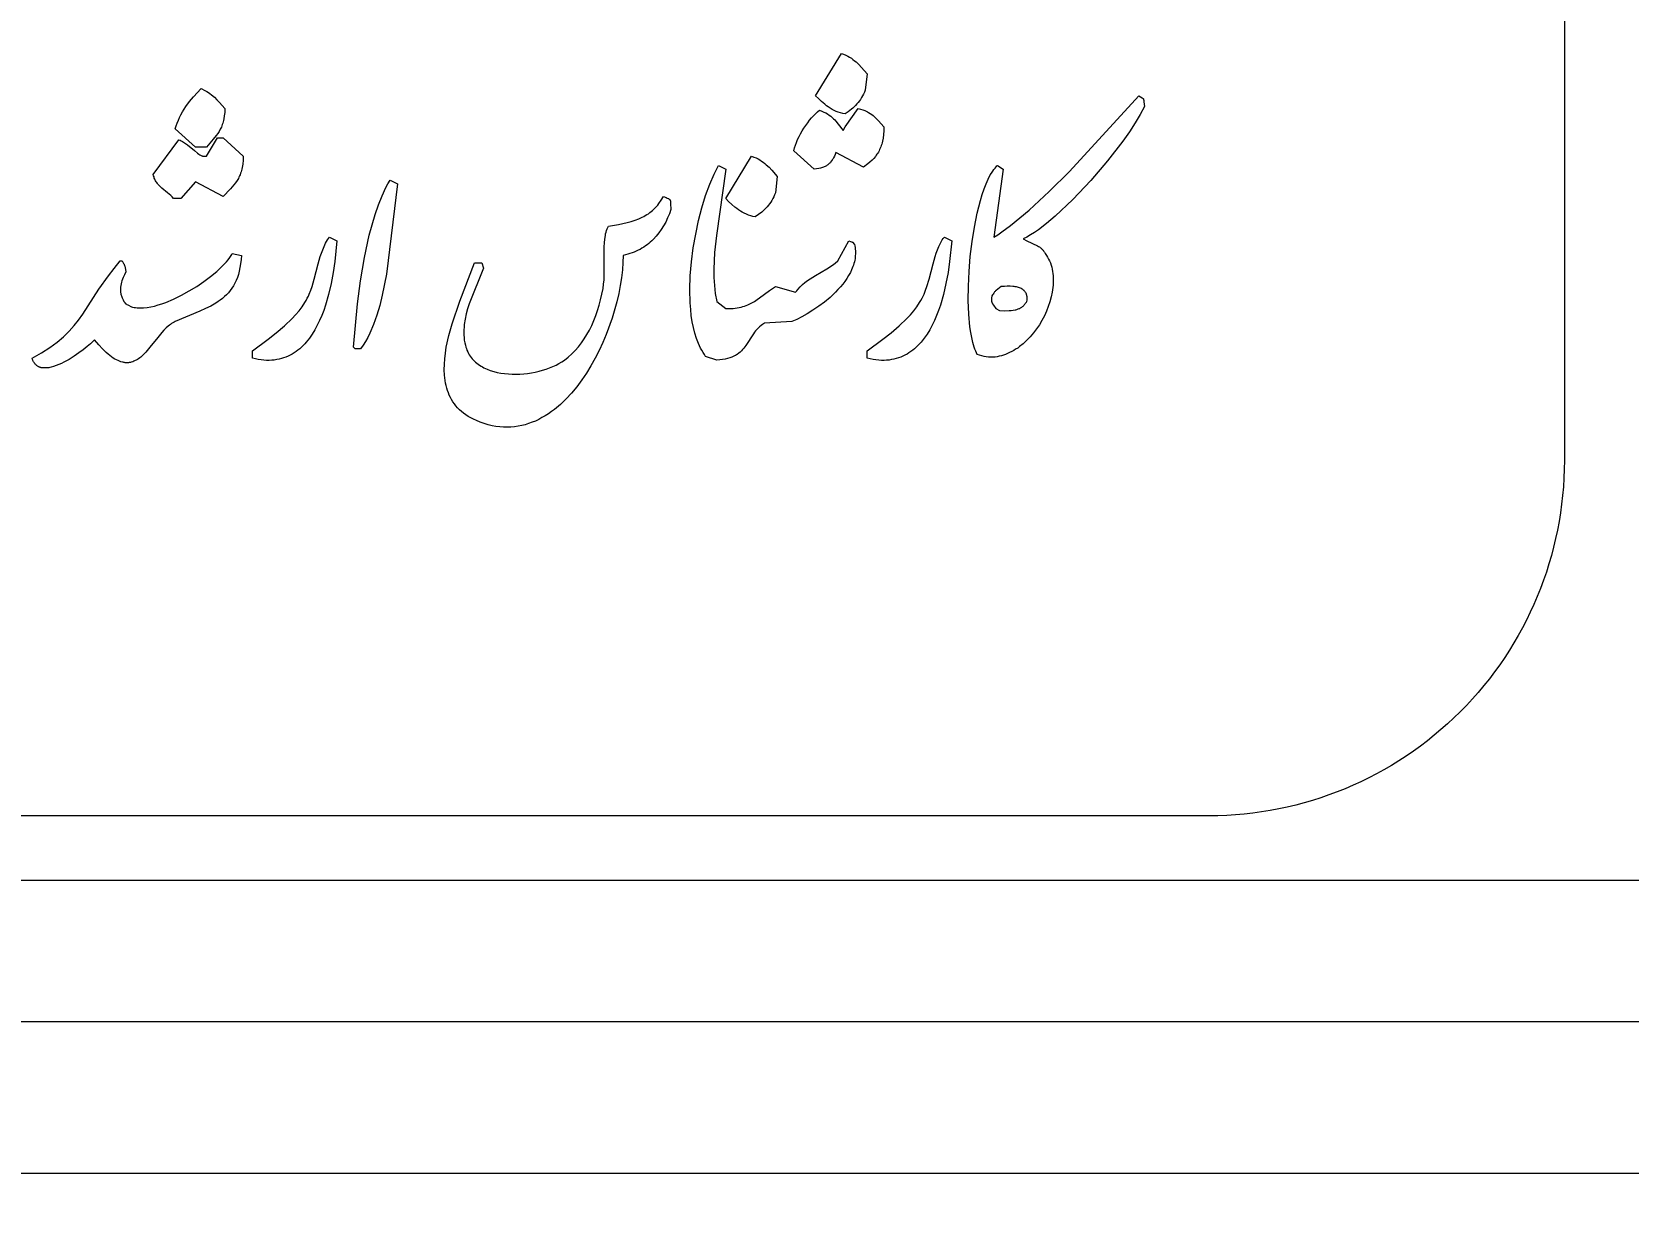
# Model space of a CAD drawing. Header units: metres. Extents: x 236 to 355, y 67 to 475.
# Drawn here: x 296.221 to 297.311, y 437.498 to 438.313 of the extents above; entities that cross this region are included whole.
import ezdxf

# ---------------------------------------------------------------- set-up
doc = ezdxf.new("R2010")
doc.units = ezdxf.units.M
doc.header["$LTSCALE"] = 0.007
doc.header["$MEASUREMENT"] = 0
doc.header["$PDMODE"] = 3
doc.layers.add('6', color=6, linetype='Continuous')
doc.layers.add('H', color=7, linetype='Continuous')
doc.layers.add('decoration', color=251, linetype='Continuous', lineweight=18)
doc.layers.add('walll', color=7, linetype='Continuous', lineweight=30)
doc.styles.get("Standard").update_dxf_attribs({"font": 'dutch.ttf'})
doc.dimstyles.new('1', dxfattribs={"dimtxt": 0.17, "dimasz": 0.17, "dimexe": 0.1, "dimexo": 0.1, "dimgap": 0, "dimtad": 0, "dimzin": 1, "dimtxsty": 'Standard', "dimblk": 'DOTSMALL', "dimcen": 0.17, "dimse1": 1, "dimse2": 1, "dimclrd": 6, "dimclre": 1, "dimclrt": 7, "dimadec": 0, "dimazin": 0, "dimtfac": 1, "dimtix": 1, "dimtmove": 0, "dimatfit": 3, "dimldrblk": 'DOTSMALL', "dimfxl": 1, "dimlwd": 5, "dimarcsym": 0})

# ---------------------------------------------------------------- blocks, each defined once
blk = doc.blocks.new('_DotSmall')
at = {"color": 0, "linetype": 'ByBlock', "const_width": 0.5}
blk.add_lwpolyline([(-0.0625, 0, 1), (0.0625, 0, 1)], format="xyb", close=True, dxfattribs=at)
blk = doc.blocks.new('*D244')
at = {"layer": 'Defpoints', "color": 0, "transparency": 16777216}
for p in [(296.5069, 449.5838), (303.532, 449.5667), (303.532, 427.7399)]:
    blk.add_point(p, dxfattribs=at)
at = {"layer": 'walll', "color": 6, "lineweight": 5, "transparency": 16777216}
for p, q in [((296.5069, 449.5667), (299.764, 449.5667)), ((303.532, 449.5667), (300.2748, 449.5667))]:
    blk.add_line(p, q, dxfattribs=at)
at = {"layer": 'walll', "color": 6, "lineweight": 5, "transparency": 16777216, "xscale": 0.17, "yscale": 0.17, "zscale": 0.17, "rotation": 180}
blk.add_blockref('_DotSmall', (296.5069, 449.5667), dxfattribs=at)
at = {"layer": 'walll', "color": 6, "lineweight": 5, "transparency": 16777216, "xscale": 0.17, "yscale": 0.17, "zscale": 0.17}
blk.add_blockref('_DotSmall', (303.532, 449.5667), dxfattribs=at)
at = {"layer": 'walll', "color": 7, "transparency": 16777216, "insert": (300.0194, 449.5667), "char_height": 0.17, "attachment_point": 5}
blk.add_mtext('14.05', dxfattribs=at)

msp = doc.modelspace()

# ---------------------------------------------------------------- linework, layer by layer
at = {"layer": '6', "lineweight": 5}
for points in [[(311.8068, 457.1336), (283.5068, 457.1336), (283.5068, 437.5336), (311.8068, 437.5336)], [(311.7032, 457.03), (283.6103, 457.03), (283.6103, 437.6371), (311.7032, 437.6371)], [(311.6068, 456.9336), (283.7068, 456.9336), (283.7068, 437.7336), (311.6068, 437.7336)]]:
    msp.add_lwpolyline(points, close=True, dxfattribs=at)
at = {"layer": 'decoration', "lineweight": 5, "ltscale": 0.5}
msp.add_lwpolyline([(295.4506, 438.9433), (297.0253, 438.9433, -0.414214), (297.2679, 438.7008), (297.2679, 438.0202, -0.414214), (297.0253, 437.7776), (295.4506, 437.7776, -0.414214), (295.2021, 438.0261), (295.2021, 438.6949, -0.414214)], format="xyb", close=True, dxfattribs=at)
at = {"layer": 'H', "lineweight": 5}
for points in [[(296.7742, 438.298), (296.7757, 438.2975), (296.7772, 438.2969), (296.7786, 438.2962), (296.7798, 438.2955), (296.781, 438.2948), (296.7821, 438.294), (296.7832, 438.2931), (296.7842, 438.2923), (296.7861, 438.2904), (296.7879, 438.2885), (296.7917, 438.2842), (296.7905, 438.273), (296.7899, 438.2716), (296.7893, 438.2703), (296.7887, 438.2691), (296.788, 438.2679), (296.7873, 438.2667), (296.7865, 438.2656), (296.7857, 438.2646), (296.7848, 438.2636), (296.7839, 438.2626), (296.783, 438.2616), (296.7821, 438.2607), (296.7811, 438.2599), (296.7789, 438.2582), (296.7767, 438.2567), (296.7751, 438.257), (296.7736, 438.2574), (296.7721, 438.2579), (296.7706, 438.2585), (296.7692, 438.2591), (296.7678, 438.2598), (296.7665, 438.2606), (296.7652, 438.2615), (296.764, 438.2623), (296.7628, 438.2633), (296.7606, 438.2652), (296.7585, 438.2672), (296.7566, 438.2692)], [(296.3369, 438.2742), (296.3396, 438.2728), (296.3408, 438.272), (296.342, 438.2713), (296.343, 438.2706), (296.3441, 438.2698), (296.346, 438.2682), (296.3477, 438.2664), (296.3495, 438.2646), (296.3532, 438.2604), (296.3531, 438.2578), (296.3528, 438.2554), (296.3525, 438.2533), (296.3523, 438.2523), (296.352, 438.2513), (296.3517, 438.2504), (296.3514, 438.2495), (296.3511, 438.2486), (296.3508, 438.2478), (296.3504, 438.247), (296.35, 438.2463), (296.3492, 438.2448), (296.3483, 438.2434), (296.3473, 438.2421), (296.3452, 438.2396), (296.3406, 438.2341), (296.3331, 438.2341), (296.3193, 438.2466), (296.3199, 438.2486), (296.3206, 438.2505), (296.3214, 438.2524), (296.3222, 438.2543), (296.3232, 438.2562), (296.3243, 438.2581), (296.3266, 438.2617), (296.3291, 438.2652), (296.3317, 438.2684)], [(296.7856, 438.2604), (296.7872, 438.26), (296.7888, 438.2596), (296.7902, 438.2591), (296.7915, 438.2585), (296.7921, 438.2582), (296.7927, 438.2578), (296.7939, 438.2571), (296.7949, 438.2564), (296.7959, 438.2556), (296.7968, 438.2548), (296.7977, 438.2539), (296.7995, 438.252), (296.8031, 438.2479), (296.8031, 438.2452), (296.8029, 438.2427), (296.8027, 438.2403), (296.8023, 438.2381), (296.802, 438.2371), (296.8017, 438.2361), (296.8014, 438.2351), (296.8011, 438.2342), (296.8007, 438.2333), (296.8003, 438.2324), (296.7999, 438.2316), (296.7995, 438.2307), (296.799, 438.23), (296.7985, 438.2292), (296.798, 438.2285), (296.7975, 438.2277), (296.7963, 438.2264), (296.7951, 438.2251), (296.7937, 438.2238), (296.7923, 438.2226), (296.7893, 438.2203), (296.7705, 438.2304), (296.77, 438.2291), (296.7695, 438.2279), (296.7689, 438.2268), (296.7683, 438.2258), (296.768, 438.2253), (296.7677, 438.2248), (296.7673, 438.2244), (296.767, 438.2239), (296.7666, 438.2235), (296.7662, 438.2231), (296.7658, 438.2228), (296.7654, 438.2224), (296.765, 438.2221), (296.7645, 438.2217), (296.7641, 438.2214), (296.7636, 438.2211), (296.763, 438.2209), (296.7625, 438.2206), (296.7619, 438.2204), (296.7613, 438.2202), (296.7607, 438.22), (296.76, 438.2198), (296.7587, 438.2195), (296.7571, 438.2192), (296.7555, 438.2191), (296.7417, 438.2316), (296.7422, 438.2335), (296.7428, 438.2354), (296.7435, 438.2373), (296.7443, 438.2393), (296.7453, 438.2413), (296.7463, 438.2432), (296.7474, 438.2452), (296.7486, 438.247), (296.7512, 438.2507), (296.7525, 438.2524), (296.7538, 438.254), (296.7552, 438.2555), (296.7566, 438.2568), (296.7579, 438.2581), (296.7592, 438.2592), (296.7608, 438.2586), (296.7622, 438.258), (296.7635, 438.2574), (296.7647, 438.2567), (296.7658, 438.256), (296.7669, 438.2552), (296.7678, 438.2544), (296.7687, 438.2535), (296.7696, 438.2527), (296.7704, 438.2517), (296.7721, 438.2498), (296.7755, 438.2454), (296.7768, 438.2479)], [(296.9773, 438.2692), (296.9795, 438.2678), (296.9797, 438.2677), (296.9798, 438.2676), (296.98, 438.2674), (296.9801, 438.2673), (296.9801, 438.2673), (296.9801, 438.2673), (296.9802, 438.2672), (296.9802, 438.2672), (296.9802, 438.2671), (296.9803, 438.2671), (296.9803, 438.267), (296.9803, 438.267), (296.9804, 438.267), (296.9804, 438.2669), (296.9804, 438.2669), (296.9804, 438.2669), (296.9804, 438.2669), (296.9804, 438.2669), (296.9804, 438.2669), (296.9804, 438.2669), (296.9804, 438.2669), (296.9804, 438.2669), (296.9804, 438.2669), (296.9804, 438.2669), (296.9804, 438.2669), (296.9804, 438.2669), (296.9804, 438.2669), (296.9804, 438.2669), (296.9804, 438.2669), (296.9804, 438.2669), (296.9804, 438.2669), (296.9804, 438.2668), (296.9804, 438.2668), (296.9805, 438.2667), (296.9805, 438.2666), (296.9806, 438.2665), (296.9806, 438.2663), (296.9807, 438.2661), (296.9807, 438.2657), (296.9808, 438.2651), (296.9811, 438.2617), (296.9783, 438.2564), (296.9749, 438.2507), (296.9709, 438.2445), (296.9664, 438.2381), (296.956, 438.2247), (296.9445, 438.2112), (296.9323, 438.1983), (296.9202, 438.1869), (296.9143, 438.182), (296.9087, 438.1777), (296.906, 438.1758), (296.9033, 438.1742), (296.9008, 438.1727), (296.8984, 438.1714), (296.9009, 438.1702), (296.9081, 438.1668), (296.9088, 438.1663), (296.9095, 438.1659), (296.9099, 438.1656), (296.9102, 438.1653), (296.9106, 438.165), (296.9109, 438.1647), (296.9112, 438.1644), (296.9116, 438.164), (296.9119, 438.1637), (296.9122, 438.1633), (296.9125, 438.1629), (296.9128, 438.1624), (296.9134, 438.1614), (296.9142, 438.1602), (296.915, 438.159), (296.9157, 438.1577), (296.9163, 438.1564), (296.9169, 438.155), (296.9174, 438.1536), (296.9178, 438.1522), (296.9181, 438.1507), (296.9184, 438.1492), (296.9186, 438.1477), (296.9188, 438.1462), (296.9188, 438.1446), (296.9189, 438.1431), (296.9188, 438.1415), (296.9187, 438.1399), (296.9186, 438.1383), (296.9181, 438.135), (296.9175, 438.1318), (296.9166, 438.1285), (296.9155, 438.1253), (296.9142, 438.122), (296.9128, 438.1189), (296.9111, 438.1158), (296.9094, 438.1128), (296.9074, 438.11), (296.9054, 438.1072), (296.9032, 438.1046), (296.9008, 438.1022), (296.8984, 438.0999), (296.8959, 438.0979), (296.8946, 438.0969), (296.8932, 438.0961), (296.8919, 438.0952), (296.8905, 438.0945), (296.8891, 438.0938), (296.8877, 438.0931), (296.8863, 438.0926), (296.8849, 438.0921), (296.8835, 438.0917), (296.882, 438.0913), (296.8805, 438.091), (296.8791, 438.0908), (296.8776, 438.0907), (296.8761, 438.0907), (296.8746, 438.0908), (296.8731, 438.0909), (296.8716, 438.0912), (296.8701, 438.0915), (296.8685, 438.092), (296.867, 438.0925), (296.8664, 438.0936), (296.8659, 438.0948), (296.8654, 438.0962), (296.8649, 438.0976), (296.864, 438.1006), (296.8632, 438.104), (296.8625, 438.1076), (296.862, 438.1115), (296.8612, 438.12), (296.8608, 438.1293), (296.8609, 438.1391), (296.8614, 438.1492), (296.8622, 438.1594), (296.8634, 438.1696), (296.865, 438.1795), (296.8669, 438.1889), (296.8691, 438.1976), (296.8703, 438.2017), (296.8716, 438.2055), (296.873, 438.209), (296.8744, 438.2122), (296.8759, 438.2151), (296.8767, 438.2164), (296.8775, 438.2176), (296.8783, 438.2188), (296.8791, 438.2198), (296.88, 438.2207), (296.8804, 438.2212), (296.8808, 438.2216), (296.8846, 438.2191), (296.8783, 438.1727), (296.881, 438.1743), (296.8838, 438.1762), (296.8896, 438.1805), (296.9024, 438.1911), (296.916, 438.2037), (296.9299, 438.2175)], [(296.3482, 438.2404), (296.3519, 438.2404), (296.3657, 438.2278), (296.3656, 438.2251), (296.3654, 438.2225), (296.3652, 438.2213), (296.365, 438.2202), (296.3648, 438.2191), (296.3646, 438.2181), (296.3643, 438.2171), (296.3639, 438.2162), (296.3636, 438.2152), (296.3632, 438.2144), (296.3628, 438.2135), (296.3624, 438.2127), (296.362, 438.212), (296.3615, 438.2112), (296.3605, 438.2098), (296.3594, 438.2084), (296.3571, 438.2057), (296.3519, 438.2003), (296.3331, 438.2103), (296.3231, 438.199), (296.3181, 438.199), (296.3171, 438.2001), (296.3162, 438.2011), (296.3152, 438.202), (296.3141, 438.2028), (296.3102, 438.2061), (296.3092, 438.2069), (296.3083, 438.2078), (296.3079, 438.2083), (296.3075, 438.2088), (296.3071, 438.2093), (296.3067, 438.2099), (296.3063, 438.2104), (296.3059, 438.211), (296.3056, 438.2117), (296.3053, 438.2123), (296.305, 438.213), (296.3048, 438.2137), (296.3045, 438.2145), (296.3043, 438.2153), (296.3218, 438.2391), (296.3226, 438.2388), (296.3234, 438.2384), (296.3242, 438.238), (296.3249, 438.2375), (296.3263, 438.2366), (296.3276, 438.2357), (296.3324, 438.2317), (296.3345, 438.23), (296.3355, 438.2292), (296.336, 438.2289), (296.3365, 438.2286), (296.337, 438.2284), (296.3375, 438.2282), (296.3378, 438.2281), (296.338, 438.228), (296.3383, 438.2279), (296.3385, 438.2279), (296.3388, 438.2278), (296.3391, 438.2278), (296.3393, 438.2278), (296.3396, 438.2278), (296.3398, 438.2278), (296.3401, 438.2278), (296.3404, 438.2278), (296.3406, 438.2278)], [(296.7129, 438.2278), (296.7144, 438.2273), (296.7159, 438.2267), (296.7173, 438.226), (296.7185, 438.2253), (296.7197, 438.2246), (296.7208, 438.2238), (296.7219, 438.223), (296.7229, 438.2221), (296.7248, 438.2203), (296.7266, 438.2183), (296.7304, 438.2141), (296.7292, 438.2028), (296.7286, 438.2014), (296.728, 438.2001), (296.7274, 438.1989), (296.7267, 438.1977), (296.726, 438.1965), (296.7252, 438.1954), (296.7244, 438.1944), (296.7235, 438.1934), (296.7227, 438.1924), (296.7217, 438.1915), (296.7208, 438.1906), (296.7198, 438.1897), (296.7176, 438.188), (296.7154, 438.1865), (296.7138, 438.1868), (296.7123, 438.1872), (296.7108, 438.1877), (296.7093, 438.1883), (296.7079, 438.1889), (296.7065, 438.1897), (296.7052, 438.1904), (296.7039, 438.1913), (296.7027, 438.1922), (296.7015, 438.1931), (296.6993, 438.195), (296.6972, 438.197), (296.6953, 438.199)], [(296.6903, 438.2216), (296.6953, 438.2191), (296.6889, 438.1738), (296.6876, 438.1621), (296.6873, 438.1564), (296.6871, 438.1507), (296.6871, 438.145), (296.6875, 438.1395), (296.6881, 438.1341), (296.6891, 438.1288), (296.6953, 438.1238), (296.6987, 438.1239), (296.7002, 438.124), (296.7017, 438.1242), (296.7031, 438.1244), (296.7044, 438.1246), (296.7057, 438.1249), (296.7069, 438.1252), (296.7081, 438.1255), (296.7092, 438.1259), (296.7102, 438.1263), (296.7112, 438.1268), (296.7122, 438.1273), (296.7131, 438.1278), (296.7149, 438.1288), (296.7166, 438.13), (296.7183, 438.1312), (296.7216, 438.1338), (296.7251, 438.1363), (296.7271, 438.1376), (296.7292, 438.1389), (296.7429, 438.1351), (296.7437, 438.136), (296.7444, 438.1369), (296.746, 438.1386), (296.7476, 438.1402), (296.7493, 438.1416), (296.7511, 438.143), (296.7529, 438.1442), (296.7566, 438.1465), (296.7642, 438.1511), (296.7681, 438.1536), (296.7699, 438.1549), (296.7718, 438.1564), (296.7793, 438.1702), (296.7804, 438.1697), (296.7812, 438.1695), (296.7816, 438.1694), (296.7816, 438.1694), (296.7816, 438.1694), (296.7816, 438.1694), (296.7816, 438.1694), (296.7816, 438.1694), (296.7816, 438.1694), (296.7816, 438.1694), (296.7816, 438.1694), (296.7816, 438.1694), (296.7816, 438.1693), (296.7816, 438.1693), (296.7816, 438.1693), (296.7816, 438.1693), (296.7816, 438.1693), (296.7816, 438.1693), (296.7816, 438.1693), (296.7816, 438.1693), (296.7816, 438.1693), (296.7816, 438.1693), (296.7816, 438.1693), (296.7816, 438.1693), (296.7816, 438.1693), (296.7816, 438.1693), (296.7816, 438.1693), (296.7816, 438.1693), (296.7816, 438.1693), (296.7816, 438.1693), (296.7816, 438.1693), (296.7816, 438.1693), (296.7816, 438.1693), (296.7816, 438.1693), (296.7816, 438.1693), (296.7816, 438.1693), (296.7816, 438.1693), (296.7816, 438.1693), (296.7816, 438.1693), (296.7816, 438.1693), (296.7816, 438.1693), (296.7816, 438.1693), (296.7816, 438.1693), (296.7816, 438.1693), (296.7816, 438.1693), (296.7816, 438.1693), (296.7816, 438.1693), (296.7816, 438.1693), (296.7816, 438.1693), (296.7816, 438.1693), (296.7816, 438.1693), (296.7816, 438.1693), (296.7816, 438.1693), (296.7817, 438.1693), (296.7817, 438.1693), (296.7817, 438.1693), (296.7817, 438.1693), (296.7817, 438.1693), (296.7817, 438.1693), (296.7817, 438.1693), (296.7817, 438.1693), (296.7817, 438.1693), (296.7817, 438.1693), (296.7817, 438.1693), (296.7817, 438.1693), (296.7817, 438.1693), (296.7817, 438.1693), (296.7817, 438.1693), (296.7817, 438.1693), (296.7817, 438.1693), (296.7817, 438.1693), (296.7817, 438.1693), (296.7817, 438.1693), (296.7817, 438.1693), (296.7817, 438.1693), (296.7817, 438.1693), (296.7817, 438.1693), (296.7817, 438.1693), (296.7817, 438.1693), (296.7817, 438.1693), (296.7817, 438.1693), (296.7817, 438.1693), (296.7817, 438.1693), (296.7817, 438.1693), (296.7817, 438.1693), (296.7817, 438.1693), (296.7817, 438.1693), (296.7817, 438.1693), (296.7817, 438.1693), (296.7817, 438.1693), (296.7817, 438.1693), (296.7817, 438.1693), (296.7817, 438.1693), (296.7817, 438.1693), (296.7817, 438.1693), (296.7817, 438.1693), (296.7817, 438.1693), (296.7817, 438.1693), (296.7817, 438.1693), (296.7817, 438.1693), (296.7817, 438.1693), (296.7817, 438.1693), (296.7817, 438.1693), (296.7817, 438.1693), (296.7817, 438.1693), (296.7817, 438.1693), (296.7817, 438.1693), (296.7817, 438.1693), (296.7817, 438.1693), (296.7817, 438.1693), (296.7817, 438.1693), (296.7817, 438.1693), (296.7817, 438.1693), (296.7817, 438.1693), (296.7817, 438.1693), (296.7817, 438.1693), (296.7817, 438.1693), (296.7817, 438.1693), (296.7831, 438.1677), (296.7833, 438.1666), (296.7835, 438.1655), (296.7837, 438.1644), (296.7838, 438.1633), (296.7838, 438.1622), (296.7838, 438.1611), (296.7837, 438.16), (296.7836, 438.1589), (296.7835, 438.1579), (296.7833, 438.1568), (296.7831, 438.1557), (296.7828, 438.1546), (296.7824, 438.1536), (296.7821, 438.1525), (296.7812, 438.1504), (296.7803, 438.1484), (296.7791, 438.1464), (296.7779, 438.1444), (296.7765, 438.1424), (296.7751, 438.1405), (296.7735, 438.1386), (296.7718, 438.1368), (296.7701, 438.135), (296.7665, 438.1315), (296.7627, 438.1283), (296.7588, 438.1254), (296.7548, 438.1227), (296.7509, 438.1203), (296.7472, 438.1182), (296.7437, 438.1165), (296.7404, 438.1151), (296.7216, 438.1138), (296.7204, 438.113), (296.7193, 438.1122), (296.7183, 438.1114), (296.7173, 438.1105), (296.7164, 438.1096), (296.7156, 438.1087), (296.7148, 438.1077), (296.7141, 438.1067), (296.7089, 438.0987), (296.7082, 438.0977), (296.7075, 438.0968), (296.7067, 438.0959), (296.7059, 438.095), (296.705, 438.0942), (296.7041, 438.0934), (296.703, 438.0926), (296.7025, 438.0923), (296.7019, 438.0919), (296.7013, 438.0916), (296.7007, 438.0913), (296.6994, 438.0907), (296.698, 438.0902), (296.6965, 438.0897), (296.6948, 438.0894), (296.6931, 438.0891), (296.6911, 438.0889), (296.6891, 438.0887), (296.6815, 438.0912), (296.6806, 438.0926), (296.6797, 438.0939), (296.6788, 438.0954), (296.678, 438.0969), (296.6772, 438.0985), (296.6765, 438.1001), (296.6752, 438.1035), (296.6741, 438.1071), (296.6731, 438.111), (296.6724, 438.1149), (296.6717, 438.1191), (296.6713, 438.1233), (296.6709, 438.1277), (296.6707, 438.1368), (296.671, 438.1462), (296.6718, 438.1557), (296.673, 438.1653), (296.6747, 438.1747), (296.6767, 438.1839), (296.6789, 438.1927), (296.6815, 438.201), (296.6843, 438.2087), (296.6872, 438.2156), (296.6888, 438.2187)], [(296.466, 438.2116), (296.471, 438.209), (296.4636, 438.1474), (296.4607, 438.1329), (296.459, 438.126), (296.457, 438.1194), (296.4547, 438.113), (296.4521, 438.107), (296.4507, 438.1042), (296.4492, 438.1014), (296.4476, 438.0988), (296.4459, 438.0963), (296.4422, 438.0963), (296.4409, 438.0975), (296.4437, 438.1272), (296.4458, 438.1429), (296.4485, 438.1587), (296.4518, 438.1739), (296.4558, 438.1881), (296.4581, 438.1947), (296.4605, 438.2009), (296.4631, 438.2065), (296.4645, 438.2091)], [(296.6527, 438.2003), (296.6545, 438.1996), (296.6553, 438.1993), (296.6558, 438.199), (296.6561, 438.1989), (296.6563, 438.1988), (296.6564, 438.1987), (296.6565, 438.1986), (296.6566, 438.1986), (296.6566, 438.1986), (296.6567, 438.1985), (296.6567, 438.1985), (296.6567, 438.1985), (296.6567, 438.1985), (296.6567, 438.1985), (296.6567, 438.1985), (296.6567, 438.1985), (296.6568, 438.1985), (296.6568, 438.1984), (296.6568, 438.1984), (296.6568, 438.1984), (296.6568, 438.1984), (296.6568, 438.1984), (296.6568, 438.1984), (296.6569, 438.1984), (296.6569, 438.1984), (296.6569, 438.1984), (296.6569, 438.1984), (296.6569, 438.1984), (296.6569, 438.1984), (296.6569, 438.1984), (296.6569, 438.1984), (296.6569, 438.1984), (296.6569, 438.1983), (296.6569, 438.1983), (296.6569, 438.1983), (296.6569, 438.1983), (296.6569, 438.1983), (296.6569, 438.1983), (296.6569, 438.1983), (296.6569, 438.1983), (296.6569, 438.1983), (296.6569, 438.1983), (296.6569, 438.1983), (296.6569, 438.1983), (296.6569, 438.1983), (296.6569, 438.1983), (296.6569, 438.1983), (296.6569, 438.1983), (296.6569, 438.1983), (296.657, 438.1982), (296.657, 438.1982), (296.657, 438.1982), (296.657, 438.1982), (296.657, 438.1982), (296.657, 438.1982), (296.657, 438.1982), (296.657, 438.1981), (296.657, 438.1981), (296.657, 438.1981), (296.657, 438.1981), (296.6571, 438.1981), (296.6571, 438.1981), (296.6571, 438.1981), (296.6571, 438.1981), (296.6571, 438.1981), (296.6571, 438.1981), (296.6571, 438.1981), (296.6571, 438.1981), (296.6571, 438.1981), (296.6571, 438.1981), (296.6571, 438.1981), (296.6571, 438.1981), (296.6571, 438.1981), (296.6571, 438.1981), (296.6571, 438.1981), (296.6571, 438.1981), (296.6571, 438.198), (296.6572, 438.198), (296.6572, 438.1979), (296.6572, 438.1979), (296.6572, 438.1979), (296.6572, 438.1979), (296.6572, 438.1979), (296.6572, 438.1979), (296.6572, 438.1979), (296.6572, 438.1979), (296.6572, 438.1979), (296.6572, 438.1979), (296.6572, 438.1979), (296.6572, 438.1979), (296.6572, 438.1979), (296.6572, 438.1979), (296.6572, 438.1979), (296.6572, 438.1979), (296.6572, 438.1979), (296.6572, 438.1978), (296.6573, 438.1977), (296.6573, 438.1976), (296.6574, 438.1975), (296.6574, 438.1974), (296.6574, 438.1973), (296.6575, 438.1972), (296.6575, 438.1969), (296.6576, 438.1966), (296.6576, 438.1963), (296.6576, 438.1956), (296.6577, 438.1915), (296.6567, 438.1885), (296.6555, 438.1857), (296.6542, 438.1829), (296.6528, 438.1803), (296.6512, 438.1778), (296.6496, 438.1755), (296.6478, 438.1733), (296.6458, 438.1712), (296.6448, 438.1702), (296.6437, 438.1692), (296.6427, 438.1683), (296.6415, 438.1674), (296.6404, 438.1666), (296.6392, 438.1658), (296.6379, 438.1651), (296.6367, 438.1643), (296.6354, 438.1637), (296.634, 438.163), (296.6326, 438.1624), (296.6312, 438.1619), (296.6298, 438.1614), (296.6283, 438.1609), (296.6251, 438.1602), (296.625, 438.1553), (296.6246, 438.1502), (296.624, 438.1449), (296.6232, 438.1396), (296.6221, 438.1341), (296.6208, 438.1285), (296.6176, 438.1173), (296.6136, 438.1062), (296.6113, 438.1007), (296.6088, 438.0953), (296.6061, 438.09), (296.6032, 438.0848), (296.6002, 438.0798), (296.5969, 438.0751), (296.5935, 438.0705), (296.5899, 438.0662), (296.5862, 438.0622), (296.5823, 438.0584), (296.5783, 438.055), (296.5762, 438.0535), (296.5741, 438.052), (296.5719, 438.0506), (296.5697, 438.0494), (296.5675, 438.0482), (296.5653, 438.0471), (296.563, 438.0462), (296.5606, 438.0453), (296.5583, 438.0446), (296.5559, 438.044), (296.5535, 438.0435), (296.551, 438.0432), (296.5485, 438.0429), (296.546, 438.0429), (296.5435, 438.0429), (296.5409, 438.0431), (296.5383, 438.0434), (296.5357, 438.0439), (296.533, 438.0445), (296.5303, 438.0453), (296.5276, 438.0463), (296.5249, 438.0474), (296.5229, 438.0483), (296.5211, 438.0492), (296.5193, 438.0502), (296.5177, 438.0513), (296.5161, 438.0524), (296.5147, 438.0536), (296.5134, 438.0548), (296.5121, 438.0561), (296.5109, 438.0575), (296.5099, 438.0588), (296.5089, 438.0603), (296.508, 438.0617), (296.5072, 438.0632), (296.5064, 438.0648), (296.5058, 438.0664), (296.5052, 438.068), (296.5047, 438.0696), (296.5043, 438.0713), (296.5039, 438.073), (296.5036, 438.0748), (296.5033, 438.0766), (296.5032, 438.0784), (296.503, 438.0821), (296.5031, 438.0858), (296.5033, 438.0896), (296.5038, 438.0935), (296.5044, 438.0975), (296.5061, 438.1054), (296.5083, 438.1134), (296.5136, 438.1289), (296.5236, 438.1552), (296.5286, 438.1552), (296.5299, 438.1514), (296.52, 438.1272), (296.5189, 438.1237), (296.518, 438.1202), (296.5172, 438.1166), (296.5167, 438.113), (296.5165, 438.1112), (296.5164, 438.1094), (296.5163, 438.1076), (296.5163, 438.1058), (296.5165, 438.104), (296.5167, 438.1023), (296.517, 438.1005), (296.5174, 438.0988), (296.5177, 438.0976), (296.5181, 438.0965), (296.5185, 438.0954), (296.519, 438.0943), (296.5195, 438.0933), (296.5201, 438.0923), (296.5207, 438.0914), (296.5214, 438.0905), (296.5221, 438.0896), (296.5228, 438.0888), (296.5236, 438.088), (296.5244, 438.0873), (296.5253, 438.0866), (296.5262, 438.0859), (296.5271, 438.0852), (296.5281, 438.0846), (296.5291, 438.084), (296.5301, 438.0835), (296.5311, 438.083), (296.5322, 438.0825), (296.5344, 438.0816), (296.5368, 438.0809), (296.5392, 438.0803), (296.5416, 438.0798), (296.5442, 438.0795), (296.5468, 438.0792), (296.5494, 438.0791), (296.552, 438.0791), (296.5546, 438.0791), (296.5573, 438.0793), (296.5599, 438.0796), (296.5625, 438.08), (296.5651, 438.0805), (296.5677, 438.0811), (296.5701, 438.0818), (296.5726, 438.0825), (296.5749, 438.0834), (296.5772, 438.0843), (296.5793, 438.0853), (296.5813, 438.0864), (296.5833, 438.0875), (296.585, 438.0887), (296.5876, 438.0908), (296.5901, 438.0929), (296.5924, 438.0953), (296.5946, 438.0978), (296.5967, 438.1005), (296.5986, 438.1032), (296.6004, 438.1062), (296.6021, 438.1092), (296.6037, 438.1124), (296.6052, 438.1157), (296.6065, 438.1191), (296.6077, 438.1226), (296.6088, 438.1262), (296.6098, 438.1299), (296.6114, 438.1376), (296.6118, 438.1405), (296.6121, 438.1434), (296.6123, 438.1493), (296.6122, 438.1607), (296.6122, 438.1661), (296.6124, 438.1687), (296.6126, 438.1712), (296.613, 438.1737), (296.6132, 438.1748), (296.6135, 438.176), (296.6138, 438.1771), (296.6142, 438.1782), (296.6146, 438.1792), (296.6151, 438.1802), (296.6219, 438.1813), (296.628, 438.1826), (296.6307, 438.1834), (296.6333, 438.1842), (296.6358, 438.1851), (296.6381, 438.1862), (296.6392, 438.1867), (296.6403, 438.1873), (296.6413, 438.188), (296.6424, 438.1886), (296.6433, 438.1894), (296.6443, 438.1901), (296.6452, 438.1909), (296.6462, 438.1917), (296.647, 438.1926), (296.6479, 438.1936), (296.6488, 438.1945), (296.6496, 438.1956), (296.6512, 438.1978)], [(296.4246, 438.1727), (296.4296, 438.1702), (296.4283, 438.156), (296.4272, 438.1486), (296.4258, 438.141), (296.424, 438.1335), (296.4219, 438.1262), (296.4207, 438.1226), (296.4193, 438.1191), (296.4179, 438.1157), (296.4163, 438.1125), (296.4146, 438.1094), (296.4128, 438.1064), (296.4109, 438.1036), (296.4088, 438.101), (296.4077, 438.0998), (296.4066, 438.0986), (296.4055, 438.0975), (296.4043, 438.0964), (296.403, 438.0954), (296.4018, 438.0945), (296.4005, 438.0936), (296.3991, 438.0928), (296.3977, 438.092), (296.3963, 438.0913), (296.3948, 438.0907), (296.3933, 438.0902), (296.3918, 438.0897), (296.3902, 438.0893), (296.3886, 438.089), (296.3869, 438.0887), (296.3852, 438.0886), (296.3834, 438.0885), (296.3816, 438.0885), (296.3798, 438.0886), (296.3779, 438.0888), (296.376, 438.0891), (296.374, 438.0895), (296.372, 438.09), (296.372, 438.095), (296.3827, 438.103), (296.3883, 438.1074), (296.3938, 438.1121), (296.3991, 438.1171), (296.4015, 438.1197), (296.4038, 438.1224), (296.4059, 438.1251), (296.4078, 438.1279), (296.4086, 438.1294), (296.4094, 438.1309), (296.4102, 438.1323), (296.4108, 438.1338), (296.4118, 438.1364), (296.4127, 438.1389), (296.4142, 438.144), (296.4169, 438.1543), (296.4183, 438.1593), (296.4191, 438.1617), (296.42, 438.164), (296.421, 438.1663), (296.422, 438.1685), (296.4232, 438.1707), (296.4239, 438.1717)], [(296.8445, 438.1727), (296.8495, 438.1702), (296.8481, 438.156), (296.847, 438.1486), (296.8456, 438.141), (296.8439, 438.1335), (296.8418, 438.1262), (296.8405, 438.1226), (296.8392, 438.1191), (296.8378, 438.1157), (296.8362, 438.1125), (296.8345, 438.1094), (296.8327, 438.1064), (296.8308, 438.1036), (296.8287, 438.101), (296.8276, 438.0998), (296.8265, 438.0986), (296.8253, 438.0975), (296.8241, 438.0964), (296.8229, 438.0954), (296.8216, 438.0945), (296.8203, 438.0936), (296.819, 438.0928), (296.8176, 438.092), (296.8162, 438.0913), (296.8147, 438.0907), (296.8132, 438.0902), (296.8116, 438.0897), (296.8101, 438.0893), (296.8084, 438.089), (296.8068, 438.0887), (296.8051, 438.0886), (296.8033, 438.0885), (296.8015, 438.0885), (296.7997, 438.0886), (296.7978, 438.0888), (296.7958, 438.0891), (296.7939, 438.0895), (296.7918, 438.09), (296.7918, 438.095), (296.8026, 438.103), (296.8082, 438.1074), (296.8137, 438.1121), (296.8189, 438.1171), (296.8214, 438.1197), (296.8236, 438.1224), (296.8257, 438.1251), (296.8276, 438.1279), (296.8285, 438.1294), (296.8293, 438.1309), (296.83, 438.1323), (296.8307, 438.1338), (296.8317, 438.1364), (296.8326, 438.1389), (296.8341, 438.144), (296.8368, 438.1543), (296.8382, 438.1593), (296.839, 438.1617), (296.8399, 438.164), (296.8408, 438.1663), (296.8419, 438.1685), (296.8431, 438.1707), (296.8438, 438.1717)], [(296.3582, 438.1614), (296.3645, 438.1602), (296.3642, 438.1573), (296.3639, 438.1545), (296.3635, 438.1519), (296.363, 438.1495), (296.3624, 438.1472), (296.3617, 438.1451), (296.3609, 438.143), (296.36, 438.1411), (296.359, 438.1394), (296.3579, 438.1377), (296.3568, 438.1361), (296.3556, 438.1347), (296.3543, 438.1333), (296.353, 438.132), (296.3515, 438.1308), (296.35, 438.1296), (296.3485, 438.1286), (296.3469, 438.1275), (296.3435, 438.1256), (296.3399, 438.1238), (296.336, 438.1221), (296.3193, 438.1151), (296.3185, 438.1146), (296.3177, 438.1142), (296.3168, 438.1137), (296.316, 438.1131), (296.3153, 438.1125), (296.3145, 438.1119), (296.313, 438.1106), (296.3115, 438.1091), (296.3101, 438.1075), (296.3073, 438.1042), (296.302, 438.0974), (296.2992, 438.0942), (296.2979, 438.0927), (296.2964, 438.0914), (296.2957, 438.0908), (296.295, 438.0902), (296.2942, 438.0896), (296.2935, 438.0891), (296.2927, 438.0887), (296.2919, 438.0883), (296.2911, 438.0879), (296.2903, 438.0876), (296.2895, 438.0873), (296.2891, 438.0872), (296.2887, 438.0871), (296.2882, 438.087), (296.2878, 438.087), (296.2874, 438.0869), (296.2869, 438.0869), (296.2865, 438.0869), (296.286, 438.0869), (296.2856, 438.0869), (296.2851, 438.0869), (296.2846, 438.087), (296.2842, 438.0871), (296.2837, 438.0872), (296.2832, 438.0873), (296.2822, 438.0875), (296.2812, 438.0879), (296.2802, 438.0883), (296.2791, 438.0888), (296.278, 438.0894), (296.2769, 438.0901), (296.2758, 438.0909), (296.2746, 438.0918), (296.2734, 438.0928), (296.2722, 438.0938), (296.2697, 438.0963), (296.267, 438.0992), (296.2642, 438.1025), (296.2637, 438.102), (296.2631, 438.1013), (296.2613, 438.0998), (296.2591, 438.0979), (296.2565, 438.0958), (296.2535, 438.0936), (296.2502, 438.0914), (296.2468, 438.0892), (296.2433, 438.0873), (296.2415, 438.0864), (296.2397, 438.0856), (296.238, 438.0849), (296.2362, 438.0844), (296.2346, 438.0839), (296.2337, 438.0837), (296.2329, 438.0835), (296.2321, 438.0834), (296.2314, 438.0833), (296.2306, 438.0833), (296.2298, 438.0833), (296.2291, 438.0833), (296.2284, 438.0834), (296.2277, 438.0835), (296.2274, 438.0836), (296.2271, 438.0837), (296.2268, 438.0838), (296.2265, 438.0839), (296.2262, 438.0841), (296.2259, 438.0842), (296.2256, 438.0844), (296.2253, 438.0845), (296.225, 438.0847), (296.2247, 438.0849), (296.2245, 438.0851), (296.2242, 438.0853), (296.224, 438.0856), (296.2237, 438.0858), (296.2235, 438.0861), (296.2233, 438.0864), (296.2231, 438.0867), (296.2229, 438.087), (296.2227, 438.0873), (296.2225, 438.0876), (296.2223, 438.088), (296.2221, 438.0884), (296.222, 438.0887), (296.2218, 438.0891), (296.2216, 438.09), (296.228, 438.0936), (296.2336, 438.0973), (296.2386, 438.1009), (296.2429, 438.1046), (296.2468, 438.1084), (296.2502, 438.1122), (296.2533, 438.116), (296.2562, 438.12), (296.2672, 438.137), (296.2737, 438.1463), (296.2775, 438.1513), (296.2817, 438.1564), (296.283, 438.1564), (296.284, 438.1547), (296.2842, 438.1544), (296.2843, 438.1541), (296.2845, 438.1538), (296.2846, 438.1535), (296.2847, 438.1531), (296.2848, 438.1527), (296.2851, 438.1518), (296.2855, 438.1489), (296.2846, 438.147), (296.2837, 438.1451), (296.2833, 438.144), (296.2829, 438.1429), (296.2826, 438.1418), (296.2823, 438.1407), (296.2821, 438.1396), (296.2819, 438.1384), (296.2819, 438.1378), (296.2819, 438.1373), (296.2819, 438.1367), (296.2819, 438.1361), (296.2819, 438.1355), (296.282, 438.1349), (296.2821, 438.1343), (296.2822, 438.1337), (296.2823, 438.1331), (296.2825, 438.1325), (296.2827, 438.1319), (296.283, 438.1313), (296.2837, 438.1299), (296.2842, 438.1288), (296.2845, 438.1284), (296.2846, 438.1282), (296.2847, 438.128), (296.2849, 438.1279), (296.285, 438.1277), (296.2851, 438.1275), (296.2853, 438.1274), (296.2854, 438.1272), (296.2856, 438.1271), (296.2858, 438.127), (296.2859, 438.1268), (296.2863, 438.1266), (296.2868, 438.1263), (296.2893, 438.1251), (296.2902, 438.1248), (296.2912, 438.1246), (296.2922, 438.1245), (296.2933, 438.1243), (296.2943, 438.1243), (296.2955, 438.1243), (296.2966, 438.1243), (296.2977, 438.1244), (296.3001, 438.1246), (296.3025, 438.125), (296.3051, 438.1256), (296.3076, 438.1263), (296.3102, 438.1271), (296.3129, 438.1281), (296.3182, 438.1303), (296.3236, 438.133), (296.3289, 438.1359), (296.334, 438.139), (296.3389, 438.1423), (296.3434, 438.1457), (296.3476, 438.1491), (296.3512, 438.1525), (296.3528, 438.1541), (296.3542, 438.1557), (296.3555, 438.1572), (296.3566, 438.1587), (296.3571, 438.1594), (296.3575, 438.1601), (296.3579, 438.1608)], [(296.8833, 438.1389), (296.8799, 438.1362), (296.8795, 438.1359), (296.8792, 438.1355), (296.8788, 438.1352), (296.8785, 438.1348), (296.8782, 438.1343), (296.8778, 438.1338), (296.8774, 438.1332), (296.877, 438.1326), (296.8768, 438.131), (296.8767, 438.1303), (296.8767, 438.13), (296.8767, 438.1298), (296.8767, 438.1295), (296.8767, 438.1292), (296.8768, 438.129), (296.8768, 438.1288), (296.8769, 438.1285), (296.8769, 438.1283), (296.877, 438.1281), (296.877, 438.1279), (296.8771, 438.1277), (296.8772, 438.1275), (296.8774, 438.1271), (296.878, 438.1262), (296.8796, 438.1238), (296.8821, 438.1226), (296.8856, 438.1224), (296.8887, 438.1225), (296.8902, 438.1225), (296.8915, 438.1227), (296.8928, 438.1229), (296.8933, 438.1231), (296.8939, 438.1232), (296.8945, 438.1234), (296.895, 438.1236), (296.8955, 438.1238), (296.896, 438.124), (296.8965, 438.1243), (296.897, 438.1246), (296.8974, 438.1249), (296.8979, 438.1252), (296.8983, 438.1256), (296.8987, 438.1259), (296.8991, 438.1264), (296.8995, 438.1268), (296.8998, 438.1273), (296.9002, 438.1278), (296.9005, 438.1283), (296.9009, 438.1288), (296.901, 438.1296), (296.901, 438.1304), (296.901, 438.1311), (296.901, 438.1314), (296.901, 438.1318), (296.901, 438.1321), (296.9009, 438.1324), (296.9009, 438.1327), (296.9008, 438.133), (296.9007, 438.1333), (296.9006, 438.1336), (296.9005, 438.1339), (296.9004, 438.1342), (296.9003, 438.1344), (296.9001, 438.1347), (296.9, 438.1349), (296.8998, 438.1352), (296.8996, 438.1354), (296.8995, 438.1356), (296.8993, 438.1358), (296.8991, 438.1361), (296.8988, 438.1363), (296.8986, 438.1365), (296.8984, 438.1366), (296.8981, 438.1368), (296.8979, 438.137), (296.8976, 438.1372), (296.8971, 438.1375), (296.8965, 438.1377), (296.8958, 438.138), (296.8951, 438.1382), (296.8944, 438.1384), (296.8937, 438.1386), (296.8929, 438.1387), (296.8921, 438.1389), (296.8912, 438.139), (296.8894, 438.1391), (296.8875, 438.1391), (296.8855, 438.139)]]:
    msp.add_lwpolyline(points, close=True, dxfattribs=at)

# ---------------------------------------------------------------- dimensions: what is measured, and where the dimension line sits
at = {"layer": 'walll', "color": 5}
dim = msp.add_linear_dim(base=(303.532, 449.5667), p1=(296.5069, 449.5838), p2=(303.532, 427.7399), text='14.05', dimstyle='1', dxfattribs=at)
dim.commit()
dim.dimension.update_dxf_attribs({"geometry": '*D244', "text_midpoint": (300.0194, 449.5667)})

doc.saveas('drawing.dxf')
